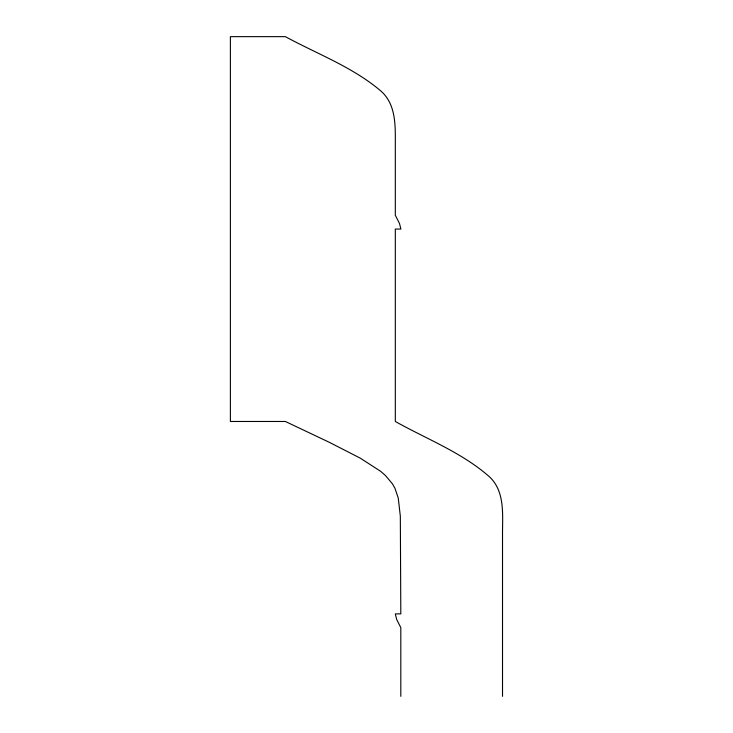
<?xml version="1.0" encoding="UTF-8"?>
<svg xmlns="http://www.w3.org/2000/svg" width="733" height="733" viewBox="0 0 733 733"><rect width="100%" height="100%" fill="white"/><g stroke="black" fill="none" stroke-linecap="round" stroke-linejoin="round"><path stroke-width="1.1" d="M502.517 696.35L502.517 531.425C502.682 512.843 504.432 490.982 489.635 476.963C462.156 452.609 427.027 439.259 395.316 421.475L395.316 229.062L400.887 229.062L399.494 223.483L395.316 215.319L395.316 146.6C395.252 127.78 396.745 105.625 381.572 91.625C353.434 67.317 317.701 54.242 285.366 36.65L230.391 36.65L230.391 421.475L285.366 421.475L329.392 442.347L360.352 458.207L380.592 471.292L385.356 475.415L392.439 483.817L394.931 488.251L398.239 498.009L400.328 516.105L400.814 613.888L395.307 613.888L396.681 619.467L400.814 627.631L400.814 696.35"/></g></svg>
